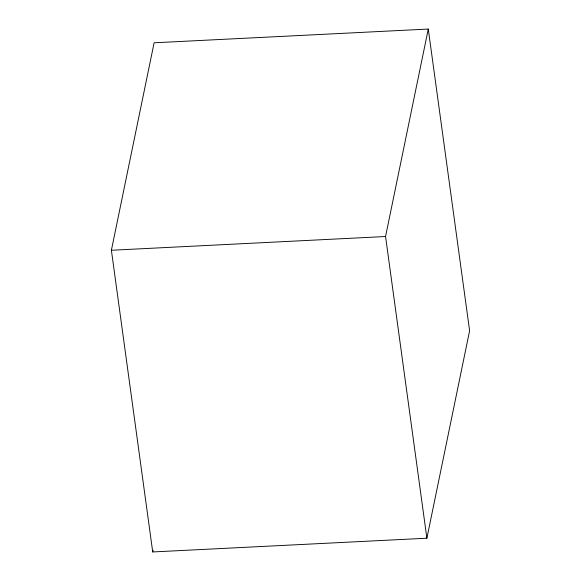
<?xml version="1.0" encoding="UTF-8"?>
<svg xmlns="http://www.w3.org/2000/svg" width="581" height="581" viewBox="0 0 581 581"><rect width="100%" height="100%" fill="white"/><g stroke="black" fill="none" stroke-linecap="round" stroke-linejoin="round"><path stroke-width="0.87" d="M111.392 250.258L154.118 42.791L428.277 29.05L469.608 330.742L426.882 538.209L152.723 551.95L111.392 250.258L385.552 236.518L428.277 29.05M152.723 551.95L153.086 550.178M385.552 236.518L426.882 538.209"/></g></svg>
